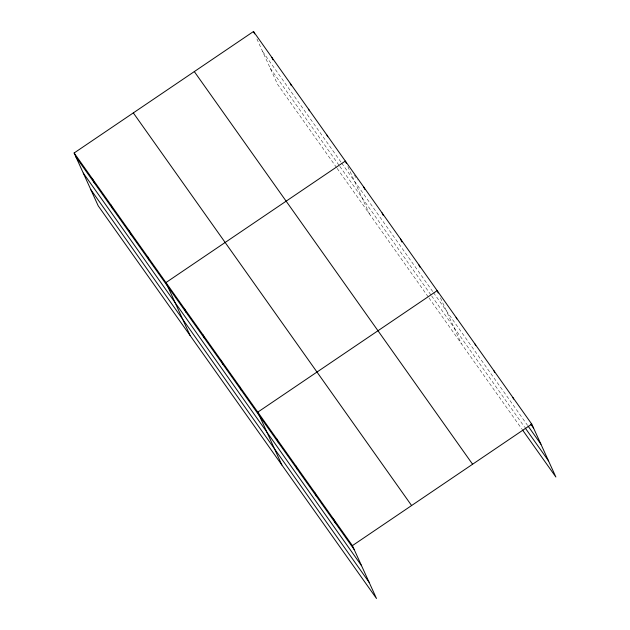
<?xml version="1.0" encoding="UTF-8"?>
<svg xmlns="http://www.w3.org/2000/svg" width="630" height="630" viewBox="0 0 630 630"><rect width="100%" height="100%" fill="white"/><g stroke="black" fill="none" stroke-linecap="round" stroke-linejoin="round"><path stroke-width="0.47" stroke-dasharray="3.15 2.36" d="M354.375 175.242L357.714 179.952M262.663 51.597L341.137 162.32M341.696 163.107L432.967 291.895M433.527 292.682L527.586 425.4M270.238 68.221L339.255 165.603M339.806 166.383L431.085 295.179M431.644 295.958L524.585 427.108M336.593 167.604L277.594 84.365L256.41 37.879M337.144 168.391L428.424 297.179M428.983 297.966L521.923 429.109M440.441 297.832L461.262 343.507M347.878 166.643L369.424 213.94"/><path stroke-width="0.94" d="M74.127 152.988L352.406 545.635L376.496 598.5L98.217 205.852L74.127 152.988L253.504 31.5L531.783 424.147L555.873 477.012L522.483 429.896M352.406 545.635L531.783 424.147M530.806 424.179L533.586 428.109M528.145 426.179L540.942 444.245M525.144 427.888L548.517 460.869M194.308 71.592L472.587 464.239M133.316 112.896L411.603 505.543M75.931 156.941L354.21 549.596M83.286 173.085L361.565 565.732M90.862 189.709L369.141 582.364M512.859 397.451L513.584 399.034M493.936 370.747L494.66 372.33M475.012 344.051L475.737 345.634M456.088 317.347L456.813 318.93M438.252 293.021L437.173 290.65L257.788 412.138L281.878 465.003M418.8 264.734L419.887 267.104M400.436 238.817L401.877 241.983M382.071 212.901L383.15 215.279M363.707 186.992L364.786 189.362M346.421 163.446L345.334 161.075L165.958 282.563L190.047 335.428M326.97 135.159L327.695 136.741M308.606 109.242L309.322 110.825M290.241 83.333L291.32 85.704M271.869 57.417L272.955 59.787M253.504 31.5L254.583 33.87M333.483 518.939L335.286 522.892M314.559 492.235L316.362 496.196M295.635 465.538L297.439 469.492M276.712 438.834L278.515 442.795M239.424 386.221L241.227 390.175M221.059 360.305L222.862 364.266M202.687 334.388L204.49 338.349M184.322 308.48L186.126 312.433M147.593 256.646L149.397 260.607M129.221 230.73L131.024 234.691M110.856 204.821L112.66 208.774M92.492 178.904L94.295 182.857"/></g></svg>
